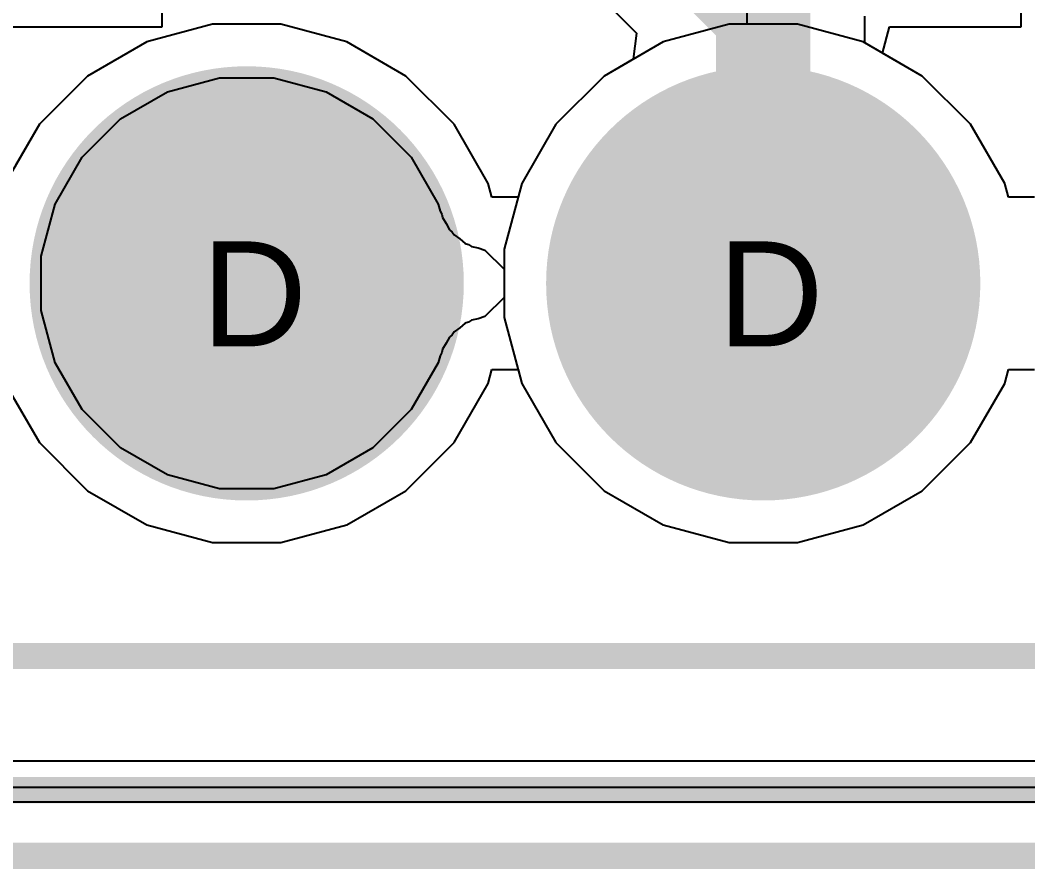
# Model space of a CAD drawing. Header units: inches. Extents: x 0 to 208, y 0 to 213.
# Drawn here: x 3.9384 to 4.1304, y -0.0025 to 0.1592 of the extents above; entities that cross this region are included whole.
import ezdxf

# ---------------------------------------------------------------- set-up
doc = ezdxf.new("R2010")
doc.units = ezdxf.units.IN
doc.header["$MEASUREMENT"] = 0
for name, color, linetype in [('Board_Outline', 216, 'Continuous'), ('Bottom Layer', 5, 'Continuous'), ('Bottom Solder', 6, 'Continuous'), ('Drill Drawing', 1, 'Continuous'), ('L2_GND1', 16, 'Continuous'), ('L3_SIG1', 76, 'Continuous'), ('L4_PWR', 90, 'Continuous'), ('L5_GND2', 156, 'Continuous'), ('L6_SIG2', 130, 'Continuous'), ('L7_GND3', 216, 'Continuous'), ('Multi-Layer', 9, 'Continuous'), ('Pad Holes', 156, 'Continuous'), ('Top Layer', 1, 'Continuous'), ('Top Overlay', 2, 'Continuous'), ('Top Solder', 216, 'Continuous')]:
    doc.layers.add(name, color=color, linetype=linetype)
doc.styles.add('Arial', font='', dxfattribs={"height": 0.2})
doc.styles.get('Arial').set_extended_font_data('Arial')

# ---------------------------------------------------------------- blocks, each defined once
blk = doc.blocks.new('XH_4A_519')
at = {"layer": 'Bottom Layer'}
h = blk.add_hatch(color=5, dxfattribs=at)
edge = h.paths.add_edge_path()
edge.add_arc((-0.04921, 0), 0.03937, 0, 360)
h = blk.add_hatch(color=5, dxfattribs=at)
edge = h.paths.add_edge_path()
edge.add_arc((0.04921, 0), 0.03937, 0, 360)
at = {"layer": 'Bottom Solder'}
h = blk.add_hatch(color=6, dxfattribs=at)
edge = h.paths.add_edge_path()
edge.add_arc((-0.04921, 0), 0.04137, 0, 360)
h = blk.add_hatch(color=6, dxfattribs=at)
edge = h.paths.add_edge_path()
edge.add_arc((0.04921, 0), 0.04137, 0, 360)
at = {"layer": 'L2_GND1'}
h = blk.add_hatch(color=16, dxfattribs=at)
edge = h.paths.add_edge_path()
edge.add_arc((-0.04921, 0), 0.03937, 0, 360)
h = blk.add_hatch(color=16, dxfattribs=at)
edge = h.paths.add_edge_path()
edge.add_arc((0.04921, 0), 0.03937, 0, 360)
at = {"layer": 'L3_SIG1'}
h = blk.add_hatch(color=76, dxfattribs=at)
edge = h.paths.add_edge_path()
edge.add_arc((-0.04921, 0), 0.03937, 0, 360)
h = blk.add_hatch(color=76, dxfattribs=at)
edge = h.paths.add_edge_path()
edge.add_arc((0.04921, 0), 0.03937, 0, 360)
at = {"layer": 'L4_PWR'}
h = blk.add_hatch(color=90, dxfattribs=at)
edge = h.paths.add_edge_path()
edge.add_arc((-0.04921, 0), 0.03937, 0, 360)
h = blk.add_hatch(color=90, dxfattribs=at)
edge = h.paths.add_edge_path()
edge.add_arc((0.04921, 0), 0.03937, 0, 360)
at = {"layer": 'L5_GND2'}
h = blk.add_hatch(color=156, dxfattribs=at)
edge = h.paths.add_edge_path()
edge.add_arc((-0.04921, 0), 0.03937, 0, 360)
h = blk.add_hatch(color=156, dxfattribs=at)
edge = h.paths.add_edge_path()
edge.add_arc((0.04921, 0), 0.03937, 0, 360)
at = {"layer": 'L6_SIG2'}
h = blk.add_hatch(color=130, dxfattribs=at)
edge = h.paths.add_edge_path()
edge.add_arc((-0.04921, 0), 0.03937, 0, 360)
h = blk.add_hatch(color=130, dxfattribs=at)
edge = h.paths.add_edge_path()
edge.add_arc((0.04921, 0), 0.03937, 0, 360)
at = {"layer": 'L7_GND3'}
h = blk.add_hatch(color=216, dxfattribs=at)
edge = h.paths.add_edge_path()
edge.add_arc((-0.04921, 0), 0.03937, 0, 360)
h = blk.add_hatch(color=216, dxfattribs=at)
edge = h.paths.add_edge_path()
edge.add_arc((0.04921, 0), 0.03937, 0, 360)
at = {"layer": 'Multi-Layer'}
h = blk.add_hatch(color=9, dxfattribs=at)
edge = h.paths.add_edge_path()
edge.add_arc((-0.04921, 0), 0.03937, 0, 360)
h = blk.add_hatch(color=9, dxfattribs=at)
edge = h.paths.add_edge_path()
edge.add_arc((0.04921, 0), 0.03937, 0, 360)
at = {"layer": 'Pad Holes'}
h = blk.add_hatch(color=7, dxfattribs=at)
edge = h.paths.add_edge_path()
edge.add_arc((-0.04921, 0), 0.01969, 0, 360)
h = blk.add_hatch(color=7, dxfattribs=at)
edge = h.paths.add_edge_path()
edge.add_arc((0.04921, 0), 0.01969, 0, 360)
at = {"layer": 'Top Layer'}
h = blk.add_hatch(color=1, dxfattribs=at)
edge = h.paths.add_edge_path()
edge.add_arc((-0.04921, 0), 0.03937, 0, 360)
h = blk.add_hatch(color=1, dxfattribs=at)
edge = h.paths.add_edge_path()
edge.add_arc((0.04921, 0), 0.03937, 0, 360)
at = {"layer": 'Top Solder'}
h = blk.add_hatch(color=216, dxfattribs=at)
edge = h.paths.add_edge_path()
edge.add_arc((-0.04921, 0), 0.04137, 0, 360)
h = blk.add_hatch(color=216, dxfattribs=at)
edge = h.paths.add_edge_path()
edge.add_arc((0.04921, 0), 0.04137, 0, 360)
at = {"layer": 'Top Overlay'}
for points in [[(-0.2263, -0.071, 0.005, 0.005, 0), (0.225, -0.071, 0.005, 0.005, 0)], [(-0.24607, -0.09655, 0.005, 0.005, 0), (0.24606, -0.09655, 0.005, 0.005, 0)]]:
    blk.add_lwpolyline(points, format="xyseb", dxfattribs=at)

msp = doc.modelspace()

# ---------------------------------------------------------------- linework, layer by layer
at = {"layer": 'Board_Outline'}
msp.add_lwpolyline([(0, 0, 0.005, 0.005, 0), (5.90551, 0, 0.005, 0.005, 0)], format="xyseb", dxfattribs=at)
at = {"layer": 'Bottom Layer'}
for p, q in [((4.12913, 0.15795), (4.12913, 0.21417)), ((4.07685, 0.16648), (4.07685, 0.15843)), ((3.96545, 0.15795), (3.96545, 0.16362)), ((3.93252, 0.15795), (3.96545, 0.15795)), ((4.0735, 0.15843), (4.06094, 0.15507)), ((4.07685, 0.15843), (4.0735, 0.15843)), ((4.10272, 0.15295), (4.10406, 0.15795)), ((4.10406, 0.15795), (4.12913, 0.15795)), ((4.06094, 0.15507), (4.04969, 0.14857)), ((4.11031, 0.14857), (4.10272, 0.15295)), ((4.04969, 0.14857), (4.04049, 0.13938)), ((4.11951, 0.13938), (4.11031, 0.14857)), ((4.04049, 0.13938), (4.03399, 0.12812)), ((4.12601, 0.12812), (4.11951, 0.13938)), ((4.03399, 0.12812), (4.03063, 0.11556)), ((4.12671, 0.12547), (4.12601, 0.12812)), ((4.13171, 0.12547), (4.12671, 0.12547)), ((4.03063, 0.11556), (4.03063, 0.10256)), ((4.03063, 0.10256), (4.03399, 0.09001)), ((4.12601, 0.09001), (4.12671, 0.09265)), ((4.12671, 0.09265), (4.13171, 0.09265)), ((4.03399, 0.09001), (4.04049, 0.07875)), ((4.11951, 0.07875), (4.12601, 0.09001)), ((4.04049, 0.07875), (4.04969, 0.06956)), ((4.11031, 0.06956), (4.11951, 0.07875)), ((4.04969, 0.06956), (4.06094, 0.06306)), ((4.09906, 0.06306), (4.11031, 0.06956)), ((4.06094, 0.06306), (4.0735, 0.05969)), ((4.0865, 0.05969), (4.09906, 0.06306)), ((4.0735, 0.05969), (4.0865, 0.05969)), ((4.73802, 0.0102), (3.69723, 0.0102))]:
    msp.add_line(p, q, dxfattribs=at)
at = {"layer": 'L2_GND1'}
for p, q in [((4.0735, 0.15843), (4.06094, 0.15507)), ((4.0865, 0.15843), (4.0735, 0.15843)), ((4.09906, 0.15507), (4.0865, 0.15843)), ((4.06094, 0.15507), (4.04969, 0.14857)), ((4.11031, 0.14857), (4.09906, 0.15507)), ((4.04969, 0.14857), (4.04049, 0.13938)), ((4.11951, 0.13938), (4.11031, 0.14857)), ((4.04049, 0.13938), (4.03399, 0.12812)), ((4.12601, 0.12812), (4.11951, 0.13938)), ((4.03399, 0.12812), (4.03063, 0.11556)), ((4.12671, 0.12547), (4.12601, 0.12812)), ((4.13171, 0.12547), (4.12671, 0.12547)), ((4.03063, 0.11556), (4.03063, 0.10256)), ((4.03063, 0.10256), (4.03399, 0.09001)), ((4.12601, 0.09001), (4.12671, 0.09265)), ((4.12671, 0.09265), (4.13171, 0.09265)), ((4.03399, 0.09001), (4.04049, 0.07875)), ((4.11951, 0.07875), (4.12601, 0.09001)), ((4.04049, 0.07875), (4.04969, 0.06956)), ((4.11031, 0.06956), (4.11951, 0.07875)), ((4.04969, 0.06956), (4.06094, 0.06306)), ((4.09906, 0.06306), (4.11031, 0.06956)), ((4.06094, 0.06306), (4.0735, 0.05969)), ((4.0865, 0.05969), (4.09906, 0.06306)), ((4.0735, 0.05969), (4.0865, 0.05969)), ((5.33184, 0.0102), (3.69723, 0.0102))]:
    msp.add_line(p, q, dxfattribs=at)
at = {"layer": 'L3_SIG1'}
for p, q in [((3.97508, 0.15843), (3.96252, 0.15507)), ((3.98808, 0.15843), (3.97508, 0.15843)), ((4.00064, 0.15507), (3.98808, 0.15843)), ((4.0735, 0.15843), (4.06094, 0.15507)), ((4.0865, 0.15843), (4.0735, 0.15843)), ((4.09906, 0.15507), (4.0865, 0.15843)), ((3.96252, 0.15507), (3.95127, 0.14857)), ((4.01189, 0.14857), (4.00064, 0.15507)), ((4.06094, 0.15507), (4.04969, 0.14857)), ((4.11031, 0.14857), (4.09906, 0.15507)), ((3.95127, 0.14857), (3.94207, 0.13938)), ((3.96646, 0.14557), (3.97642, 0.14824)), ((3.97642, 0.14824), (3.98674, 0.14824)), ((3.98674, 0.14824), (3.9967, 0.14557)), ((4.02109, 0.13938), (4.01189, 0.14857)), ((4.04969, 0.14857), (4.04049, 0.13938)), ((4.11951, 0.13938), (4.11031, 0.14857)), ((3.95753, 0.14041), (3.96646, 0.14557)), ((3.9967, 0.14557), (4.00563, 0.14041)), ((3.95023, 0.13312), (3.95753, 0.14041)), ((4.00563, 0.14041), (4.01293, 0.13312)), ((3.94207, 0.13938), (3.93558, 0.12812)), ((4.02759, 0.12812), (4.02109, 0.13938)), ((4.04049, 0.13938), (4.03399, 0.12812)), ((4.12601, 0.12812), (4.11951, 0.13938)), ((3.94508, 0.12418), (3.95023, 0.13312)), ((4.01293, 0.13312), (4.01809, 0.12418)), ((4.02829, 0.12549), (4.02759, 0.12812)), ((4.03399, 0.12812), (4.03329, 0.12549)), ((4.12671, 0.12547), (4.12601, 0.12812)), ((4.03329, 0.12549), (4.02829, 0.12549)), ((4.13171, 0.12547), (4.12671, 0.12547)), ((3.94241, 0.11422), (3.94508, 0.12418)), ((4.01809, 0.12418), (4.01844, 0.12285)), ((4.01844, 0.12285), (4.01874, 0.12225)), ((4.01874, 0.12225), (4.01887, 0.12159)), ((4.01887, 0.12159), (4.01961, 0.12048)), ((4.01961, 0.12048), (4.0202, 0.11928)), ((4.0202, 0.11928), (4.02071, 0.11884)), ((4.02071, 0.11884), (4.02108, 0.11828)), ((4.02108, 0.11828), (4.02219, 0.11754)), ((4.02219, 0.11754), (4.02319, 0.11666)), ((4.02319, 0.11666), (4.02383, 0.11644)), ((4.02383, 0.11644), (4.02439, 0.11607)), ((4.02439, 0.11607), (4.0257, 0.11581)), ((4.0257, 0.11581), (4.02696, 0.11538)), ((4.02696, 0.11538), (4.03063, 0.11175)), ((3.94241, 0.1039), (3.94241, 0.11422)), ((4.03063, 0.11175), (4.03063, 0.10637)), ((4.03063, 0.10637), (4.02696, 0.10274)), ((3.94508, 0.09394), (3.94241, 0.1039)), ((4.02439, 0.10205), (4.02383, 0.10168)), ((4.0257, 0.10231), (4.02439, 0.10205)), ((4.02696, 0.10274), (4.0257, 0.10231)), ((4.02219, 0.10058), (4.02108, 0.09984)), ((4.02319, 0.10146), (4.02219, 0.10058)), ((4.02383, 0.10168), (4.02319, 0.10146)), ((4.0202, 0.09884), (4.01961, 0.09764)), ((4.02071, 0.09928), (4.0202, 0.09884)), ((4.02108, 0.09984), (4.02071, 0.09928)), ((4.01887, 0.09654), (4.01874, 0.09588)), ((4.01961, 0.09764), (4.01887, 0.09654)), ((4.01844, 0.09527), (4.01809, 0.09394)), ((4.01874, 0.09588), (4.01844, 0.09527)), ((3.95023, 0.08501), (3.94508, 0.09394)), ((4.01809, 0.09394), (4.01293, 0.08501)), ((4.02759, 0.09001), (4.02829, 0.09263)), ((4.02829, 0.09263), (4.03329, 0.09263)), ((4.03329, 0.09263), (4.03399, 0.09001)), ((4.12601, 0.09001), (4.12671, 0.09265)), ((4.12671, 0.09265), (4.13171, 0.09265)), ((3.93558, 0.09001), (3.94207, 0.07875)), ((4.02109, 0.07875), (4.02759, 0.09001)), ((4.03399, 0.09001), (4.04049, 0.07875)), ((4.11951, 0.07875), (4.12601, 0.09001)), ((3.95753, 0.07772), (3.95023, 0.08501)), ((4.01293, 0.08501), (4.00563, 0.07772)), ((3.94207, 0.07875), (3.95127, 0.06956)), ((4.01189, 0.06956), (4.02109, 0.07875)), ((4.04049, 0.07875), (4.04969, 0.06956)), ((4.11031, 0.06956), (4.11951, 0.07875)), ((3.96646, 0.07256), (3.95753, 0.07772)), ((4.00563, 0.07772), (3.9967, 0.07256)), ((3.97642, 0.06989), (3.96646, 0.07256)), ((3.9967, 0.07256), (3.98674, 0.06989)), ((3.95127, 0.06956), (3.96252, 0.06306)), ((3.98674, 0.06989), (3.97642, 0.06989)), ((4.00064, 0.06306), (4.01189, 0.06956)), ((4.04969, 0.06956), (4.06094, 0.06306)), ((4.09906, 0.06306), (4.11031, 0.06956)), ((3.96252, 0.06306), (3.97508, 0.05969)), ((3.98808, 0.05969), (4.00064, 0.06306)), ((4.06094, 0.06306), (4.0735, 0.05969)), ((4.0865, 0.05969), (4.09906, 0.06306)), ((3.97508, 0.05969), (3.98808, 0.05969)), ((4.0735, 0.05969), (4.0865, 0.05969)), ((5.094, 0.013), (3.776, 0.013))]:
    msp.add_line(p, q, dxfattribs=at)
at = {"layer": 'L4_PWR'}
for p, q in [((3.97508, 0.15843), (3.96252, 0.15507)), ((3.98808, 0.15843), (3.97508, 0.15843)), ((4.00064, 0.15507), (3.98808, 0.15843)), ((4.0735, 0.15843), (4.06094, 0.15507)), ((4.0865, 0.15843), (4.0735, 0.15843)), ((4.09906, 0.15507), (4.0865, 0.15843)), ((3.96252, 0.15507), (3.95127, 0.14857)), ((4.01189, 0.14857), (4.00064, 0.15507)), ((4.06094, 0.15507), (4.04969, 0.14857)), ((4.11031, 0.14857), (4.09906, 0.15507)), ((3.95127, 0.14857), (3.94207, 0.13938)), ((4.02109, 0.13938), (4.01189, 0.14857)), ((4.04969, 0.14857), (4.04049, 0.13938)), ((4.11951, 0.13938), (4.11031, 0.14857)), ((3.94207, 0.13938), (3.93752, 0.13149)), ((4.02759, 0.12812), (4.02109, 0.13938)), ((4.04049, 0.13938), (4.03399, 0.12812)), ((4.12601, 0.12812), (4.11951, 0.13938)), ((4.02829, 0.12549), (4.02759, 0.12812)), ((4.03399, 0.12812), (4.03329, 0.12549)), ((4.12671, 0.12547), (4.12601, 0.12812)), ((4.03329, 0.12549), (4.02829, 0.12549)), ((4.13171, 0.12547), (4.12671, 0.12547)), ((4.02759, 0.09001), (4.02829, 0.09263)), ((4.02829, 0.09263), (4.03329, 0.09263)), ((4.03329, 0.09263), (4.03399, 0.09001)), ((4.12601, 0.09001), (4.12671, 0.09265)), ((4.12671, 0.09265), (4.13171, 0.09265)), ((4.02109, 0.07875), (4.02759, 0.09001)), ((4.03399, 0.09001), (4.04049, 0.07875)), ((4.11951, 0.07875), (4.12601, 0.09001)), ((3.93752, 0.08664), (3.94207, 0.07875)), ((3.94207, 0.07875), (3.95127, 0.06956)), ((4.01189, 0.06956), (4.02109, 0.07875)), ((4.04049, 0.07875), (4.04969, 0.06956)), ((4.11031, 0.06956), (4.11951, 0.07875)), ((3.95127, 0.06956), (3.96252, 0.06306)), ((4.00064, 0.06306), (4.01189, 0.06956)), ((4.04969, 0.06956), (4.06094, 0.06306)), ((4.09906, 0.06306), (4.11031, 0.06956)), ((3.96252, 0.06306), (3.97508, 0.05969)), ((3.98808, 0.05969), (4.00064, 0.06306)), ((4.06094, 0.06306), (4.0735, 0.05969)), ((4.0865, 0.05969), (4.09906, 0.06306)), ((3.97508, 0.05969), (3.98808, 0.05969)), ((4.0735, 0.05969), (4.0865, 0.05969)), ((5.89532, 0.0102), (3.69723, 0.0102))]:
    msp.add_line(p, q, dxfattribs=at)
at = {"layer": 'L5_GND2'}
for p, q in [((4.0735, 0.15843), (4.06094, 0.15507)), ((4.0865, 0.15843), (4.0735, 0.15843)), ((4.09906, 0.15507), (4.0865, 0.15843)), ((4.06094, 0.15507), (4.04969, 0.14857)), ((4.11031, 0.14857), (4.09906, 0.15507)), ((4.04969, 0.14857), (4.04049, 0.13938)), ((4.11951, 0.13938), (4.11031, 0.14857)), ((4.04049, 0.13938), (4.03399, 0.12812)), ((4.12601, 0.12812), (4.11951, 0.13938)), ((4.03399, 0.12812), (4.03063, 0.11556)), ((4.12671, 0.12547), (4.12601, 0.12812)), ((4.13171, 0.12547), (4.12671, 0.12547)), ((4.03063, 0.11556), (4.03063, 0.10256)), ((4.03063, 0.10256), (4.03399, 0.09001)), ((4.12601, 0.09001), (4.12671, 0.09265)), ((4.12671, 0.09265), (4.13171, 0.09265)), ((4.03399, 0.09001), (4.04049, 0.07875)), ((4.11951, 0.07875), (4.12601, 0.09001)), ((4.04049, 0.07875), (4.04969, 0.06956)), ((4.11031, 0.06956), (4.11951, 0.07875)), ((4.04969, 0.06956), (4.06094, 0.06306)), ((4.09906, 0.06306), (4.11031, 0.06956)), ((4.06094, 0.06306), (4.0735, 0.05969)), ((4.0865, 0.05969), (4.09906, 0.06306)), ((4.0735, 0.05969), (4.0865, 0.05969)), ((5.89532, 0.0102), (3.69723, 0.0102))]:
    msp.add_line(p, q, dxfattribs=at)
at = {"layer": 'L6_SIG2'}
for p, q in [((4.04654, 0.16606), (4.05588, 0.15672)), ((4.09937, 0.15489), (4.09937, 0.16)), ((3.97508, 0.15843), (3.96252, 0.15507)), ((3.98808, 0.15843), (3.97508, 0.15843)), ((4.00064, 0.15507), (3.98808, 0.15843)), ((4.05588, 0.15672), (4.05523, 0.15177)), ((3.96252, 0.15507), (3.95127, 0.14857)), ((4.01189, 0.14857), (4.00064, 0.15507)), ((4.11031, 0.14857), (4.09937, 0.15489)), ((4.05523, 0.15177), (4.04969, 0.14857)), ((3.95127, 0.14857), (3.94207, 0.13938)), ((3.96646, 0.14557), (3.97642, 0.14824)), ((3.97642, 0.14824), (3.98674, 0.14824)), ((3.98674, 0.14824), (3.9967, 0.14557)), ((4.02109, 0.13938), (4.01189, 0.14857)), ((4.04969, 0.14857), (4.04049, 0.13938)), ((4.11951, 0.13938), (4.11031, 0.14857)), ((3.95753, 0.14041), (3.96646, 0.14557)), ((3.9967, 0.14557), (4.00563, 0.14041)), ((3.95023, 0.13312), (3.95753, 0.14041)), ((4.00563, 0.14041), (4.01293, 0.13312)), ((3.94207, 0.13938), (3.93558, 0.12812)), ((4.02759, 0.12812), (4.02109, 0.13938)), ((4.04049, 0.13938), (4.03399, 0.12812)), ((4.12601, 0.12812), (4.11951, 0.13938)), ((3.94508, 0.12418), (3.95023, 0.13312)), ((4.01293, 0.13312), (4.01809, 0.12418)), ((4.02829, 0.12549), (4.02759, 0.12812)), ((4.03399, 0.12812), (4.03329, 0.12549)), ((4.12671, 0.12547), (4.12601, 0.12812)), ((4.03329, 0.12549), (4.02829, 0.12549)), ((4.13171, 0.12547), (4.12671, 0.12547)), ((3.94241, 0.11422), (3.94508, 0.12418)), ((4.01809, 0.12418), (4.01844, 0.12285)), ((4.01844, 0.12285), (4.01874, 0.12225)), ((4.01874, 0.12225), (4.01887, 0.12159)), ((4.01887, 0.12159), (4.01961, 0.12048)), ((4.01961, 0.12048), (4.0202, 0.11928)), ((4.0202, 0.11928), (4.02071, 0.11884)), ((4.02071, 0.11884), (4.02108, 0.11828)), ((4.02108, 0.11828), (4.02219, 0.11754)), ((4.02219, 0.11754), (4.02319, 0.11666)), ((4.02319, 0.11666), (4.02383, 0.11644)), ((4.02383, 0.11644), (4.02439, 0.11607)), ((4.02439, 0.11607), (4.0257, 0.11581)), ((4.0257, 0.11581), (4.02696, 0.11538)), ((4.02696, 0.11538), (4.03063, 0.11175)), ((3.94241, 0.1039), (3.94241, 0.11422)), ((4.03063, 0.11175), (4.03063, 0.10637)), ((4.03063, 0.10637), (4.02696, 0.10274)), ((3.94508, 0.09394), (3.94241, 0.1039)), ((4.02439, 0.10205), (4.02383, 0.10168)), ((4.0257, 0.10231), (4.02439, 0.10205)), ((4.02696, 0.10274), (4.0257, 0.10231)), ((4.02219, 0.10058), (4.02108, 0.09984)), ((4.02319, 0.10146), (4.02219, 0.10058)), ((4.02383, 0.10168), (4.02319, 0.10146)), ((4.0202, 0.09884), (4.01961, 0.09764)), ((4.02071, 0.09928), (4.0202, 0.09884)), ((4.02108, 0.09984), (4.02071, 0.09928)), ((4.01887, 0.09654), (4.01874, 0.09588)), ((4.01961, 0.09764), (4.01887, 0.09654)), ((4.01844, 0.09527), (4.01809, 0.09394)), ((4.01874, 0.09588), (4.01844, 0.09527)), ((3.95023, 0.08501), (3.94508, 0.09394)), ((4.01809, 0.09394), (4.01293, 0.08501)), ((4.02759, 0.09001), (4.02829, 0.09263)), ((4.02829, 0.09263), (4.03329, 0.09263)), ((4.03329, 0.09263), (4.03399, 0.09001)), ((4.12601, 0.09001), (4.12671, 0.09265)), ((4.12671, 0.09265), (4.13171, 0.09265)), ((3.93558, 0.09001), (3.94207, 0.07875)), ((4.02109, 0.07875), (4.02759, 0.09001)), ((4.03399, 0.09001), (4.04049, 0.07875)), ((4.11951, 0.07875), (4.12601, 0.09001)), ((3.95753, 0.07772), (3.95023, 0.08501)), ((4.01293, 0.08501), (4.00563, 0.07772)), ((3.94207, 0.07875), (3.95127, 0.06956)), ((4.01189, 0.06956), (4.02109, 0.07875)), ((4.04049, 0.07875), (4.04969, 0.06956)), ((4.11031, 0.06956), (4.11951, 0.07875)), ((3.96646, 0.07256), (3.95753, 0.07772)), ((4.00563, 0.07772), (3.9967, 0.07256)), ((3.97642, 0.06989), (3.96646, 0.07256)), ((3.9967, 0.07256), (3.98674, 0.06989)), ((3.95127, 0.06956), (3.96252, 0.06306)), ((3.98674, 0.06989), (3.97642, 0.06989)), ((4.00064, 0.06306), (4.01189, 0.06956)), ((4.04969, 0.06956), (4.06094, 0.06306)), ((4.09906, 0.06306), (4.11031, 0.06956)), ((3.96252, 0.06306), (3.97508, 0.05969)), ((3.98808, 0.05969), (4.00064, 0.06306)), ((4.06094, 0.06306), (4.0735, 0.05969)), ((4.0865, 0.05969), (4.09906, 0.06306)), ((3.97508, 0.05969), (3.98808, 0.05969)), ((4.0735, 0.05969), (4.0865, 0.05969)), ((5.098, 0.018), (3.788, 0.018))]:
    msp.add_line(p, q, dxfattribs=at)
for points in [[(4.05457, 0.18543, 0.018, 0.018, 0), (4.08, 0.16, 0.018, 0.018, 0)], [(4.08, 0.10906, 0.018, 0.018, 0), (4.08, 0.16, 0.018, 0.018, 0)]]:
    msp.add_lwpolyline(points, format="xyseb", dxfattribs=at)
for points in [[(4.0755, 0.16, 0.009, 0.009, 1), (4.0845, 0.16, 0.009, 0.009, 1)], [(4.0755, 0.16, 0.009, 0.009, 1), (4.0845, 0.16, 0.009, 0.009, 1)], [(4.0755, 0.10906, 0.009, 0.009, 1), (4.0845, 0.10906, 0.009, 0.009, 1)]]:
    msp.add_lwpolyline(points, format="xyseb", close=True, dxfattribs=at)
at = {"layer": 'L7_GND3'}
for p, q in [((4.0735, 0.15843), (4.06094, 0.15507)), ((4.0865, 0.15843), (4.0735, 0.15843)), ((4.09906, 0.15507), (4.0865, 0.15843)), ((4.06094, 0.15507), (4.04969, 0.14857)), ((4.11031, 0.14857), (4.09906, 0.15507)), ((4.04969, 0.14857), (4.04049, 0.13938)), ((4.11951, 0.13938), (4.11031, 0.14857)), ((4.04049, 0.13938), (4.03399, 0.12812)), ((4.12601, 0.12812), (4.11951, 0.13938)), ((4.03399, 0.12812), (4.03063, 0.11556)), ((4.12671, 0.12547), (4.12601, 0.12812)), ((4.13171, 0.12547), (4.12671, 0.12547)), ((4.03063, 0.11556), (4.03063, 0.10256)), ((4.03063, 0.10256), (4.03399, 0.09001)), ((4.12601, 0.09001), (4.12671, 0.09265)), ((4.12671, 0.09265), (4.13171, 0.09265)), ((4.03399, 0.09001), (4.04049, 0.07875)), ((4.11951, 0.07875), (4.12601, 0.09001)), ((4.04049, 0.07875), (4.04969, 0.06956)), ((4.11031, 0.06956), (4.11951, 0.07875)), ((4.04969, 0.06956), (4.06094, 0.06306)), ((4.09906, 0.06306), (4.11031, 0.06956)), ((4.06094, 0.06306), (4.0735, 0.05969)), ((4.0865, 0.05969), (4.09906, 0.06306)), ((4.0735, 0.05969), (4.0865, 0.05969)), ((5.89532, 0.0102), (3.69723, 0.0102))]:
    msp.add_line(p, q, dxfattribs=at)
at = {"layer": 'Top Layer'}
for p, q in [((4.0735, 0.15843), (4.06094, 0.15507)), ((4.0865, 0.15843), (4.0735, 0.15843)), ((4.09906, 0.15507), (4.0865, 0.15843)), ((4.06094, 0.15507), (4.04969, 0.14857)), ((4.11031, 0.14857), (4.09906, 0.15507)), ((4.04969, 0.14857), (4.04049, 0.13938)), ((4.11951, 0.13938), (4.11031, 0.14857)), ((4.04049, 0.13938), (4.03399, 0.12812)), ((4.12601, 0.12812), (4.11951, 0.13938)), ((4.03399, 0.12812), (4.03063, 0.11556)), ((4.12671, 0.12547), (4.12601, 0.12812)), ((4.13171, 0.12547), (4.12671, 0.12547)), ((4.03063, 0.11556), (4.03063, 0.10256)), ((4.03063, 0.10256), (4.03399, 0.09001)), ((4.12601, 0.09001), (4.12671, 0.09265)), ((4.12671, 0.09265), (4.13171, 0.09265)), ((4.03399, 0.09001), (4.04049, 0.07875)), ((4.11951, 0.07875), (4.12601, 0.09001)), ((4.04049, 0.07875), (4.04969, 0.06956)), ((4.11031, 0.06956), (4.11951, 0.07875)), ((4.04969, 0.06956), (4.06094, 0.06306)), ((4.09906, 0.06306), (4.11031, 0.06956)), ((4.06094, 0.06306), (4.0735, 0.05969)), ((4.0865, 0.05969), (4.09906, 0.06306)), ((4.0735, 0.05969), (4.0865, 0.05969)), ((4.77532, 0.0102), (3.69723, 0.0102))]:
    msp.add_line(p, q, dxfattribs=at)

# ---------------------------------------------------------------- block references
msp.add_blockref('XH_4A_519', (4.03079, 0.10906))

# ---------------------------------------------------------------- texts
at = {"layer": 'Drill Drawing', "style": 'Arial'}
for p in [(3.97292, 0.09707), (4.07134, 0.09707)]:
    msp.add_text('D', height=0.02, dxfattribs=at).set_placement(p)

doc.saveas('drawing.dxf')
